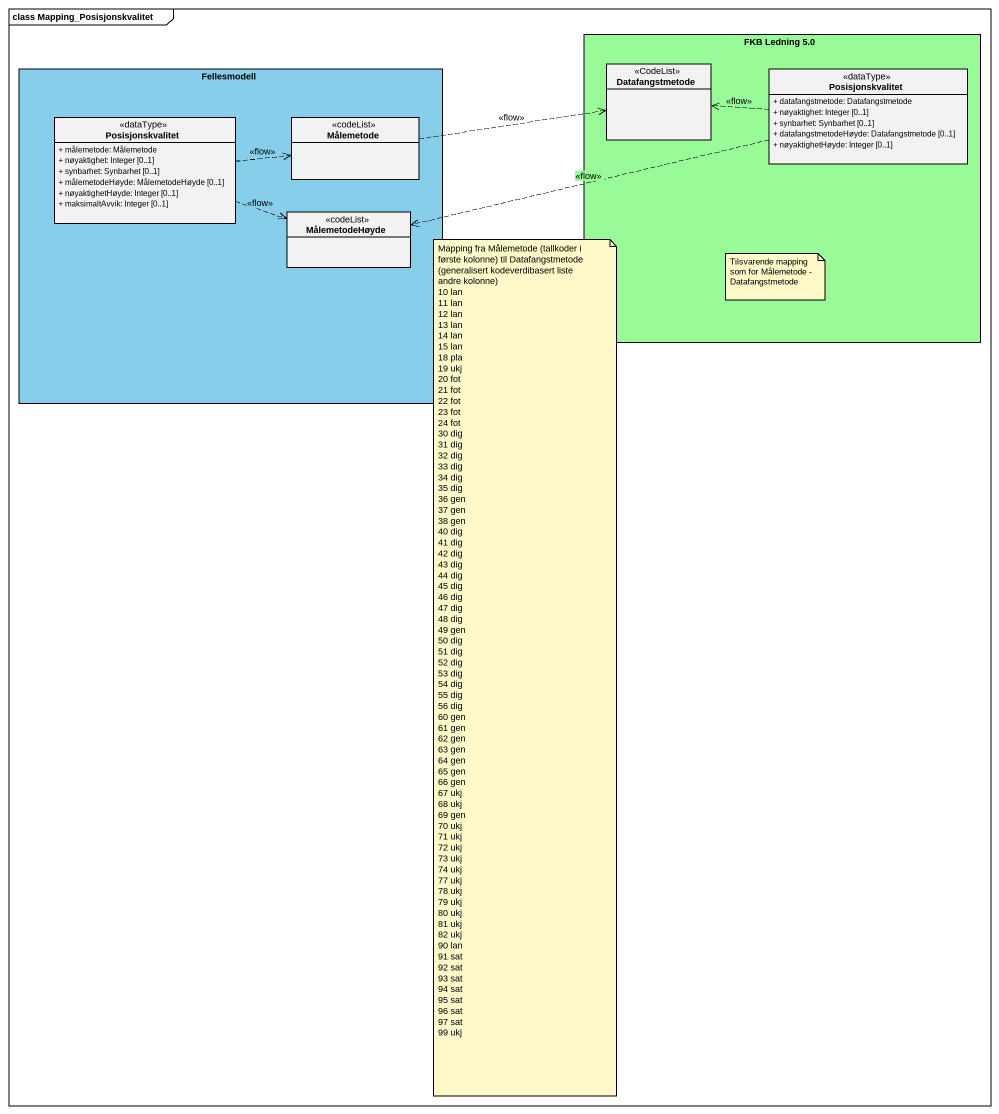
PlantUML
@startuml
mainframe class Mapping_Posisjonskvalitet
hide circle
hide empty members
skinparam classAttributeIconSize 0
rectangle "FKB Ledning 5.0" as FKB_Ledning_5_0 #98FB98 {
  class Datafangstmetode <<CodeList>>
  class Posisjonskvalitet <<dataType>> {
    + datafangstmetode: Datafangstmetode
    + nøyaktighet: Integer [0..1]
    + synbarhet: Synbarhet [0..1]
    + datafangstmetodeHøyde: Datafangstmetode [0..1]
    + nøyaktighetHøyde: Integer [0..1]
  }
}
rectangle Fellesmodell #87CEEB {
  class "Posisjonskvalitet" as Posisjonskvalitet_2 <<dataType>> {
    + målemetode: Målemetode
    + nøyaktighet: Integer [0..1]
    + synbarhet: Synbarhet [0..1]
    + målemetodeHøyde: MålemetodeHøyde [0..1]
    + nøyaktighetHøyde: Integer [0..1]
    + maksimaltAvvik: Integer [0..1]
  }
  class Målemetode <<codeList>>
  class MålemetodeHøyde <<codeList>>
}
Posisjonskvalitet .left.> Datafangstmetode : <<flow>>
Posisjonskvalitet .left.> MålemetodeHøyde : <<flow>>
Posisjonskvalitet_2 .right.> Målemetode : <<flow>>
Posisjonskvalitet_2 .right.> MålemetodeHøyde : <<flow>>
Målemetode .right.> Datafangstmetode : <<flow>>
note as N1
  Mapping fra Målemetode (tallkoder i første kolonne) til Datafangstmetode (generalisert kodeverdibasert liste andre kolonne)
  10 lan
  11 lan
  12 lan
  13 lan
  14 lan
  15 lan
  18 pla
  19 ukj
  20 fot
  21 fot
  22 fot
  23 fot
  24 fot
  30 dig
  31 dig
  32 dig
  33 dig
  34 dig
  35 dig
  36 gen
  37 gen
  38 gen
  40 dig
  41 dig
  42 dig
  43 dig
  44 dig
  45 dig
  46 dig
  47 dig
  48 dig
  49 gen
  50 dig
  51 dig
  52 dig
  53 dig
  54 dig
  55 dig
  56 dig
  60 gen
  61 gen
  62 gen
  63 gen
  64 gen
  65 gen
  66 gen
  67 ukj
  68 ukj
  69 gen
  70 ukj
  71 ukj
  72 ukj
  73 ukj
  74 ukj
  77 ukj
  78 ukj
  79 ukj
  80 ukj
  81 ukj
  82 ukj
  90 lan
  91 sat
  92 sat
  93 sat
  94 sat
  95 sat
  96 sat
  97 sat
  99 ukj
end note
note as N2
  Tilsvarende mapping som for Målemetode - Datafangstmetode
end note
@enduml
